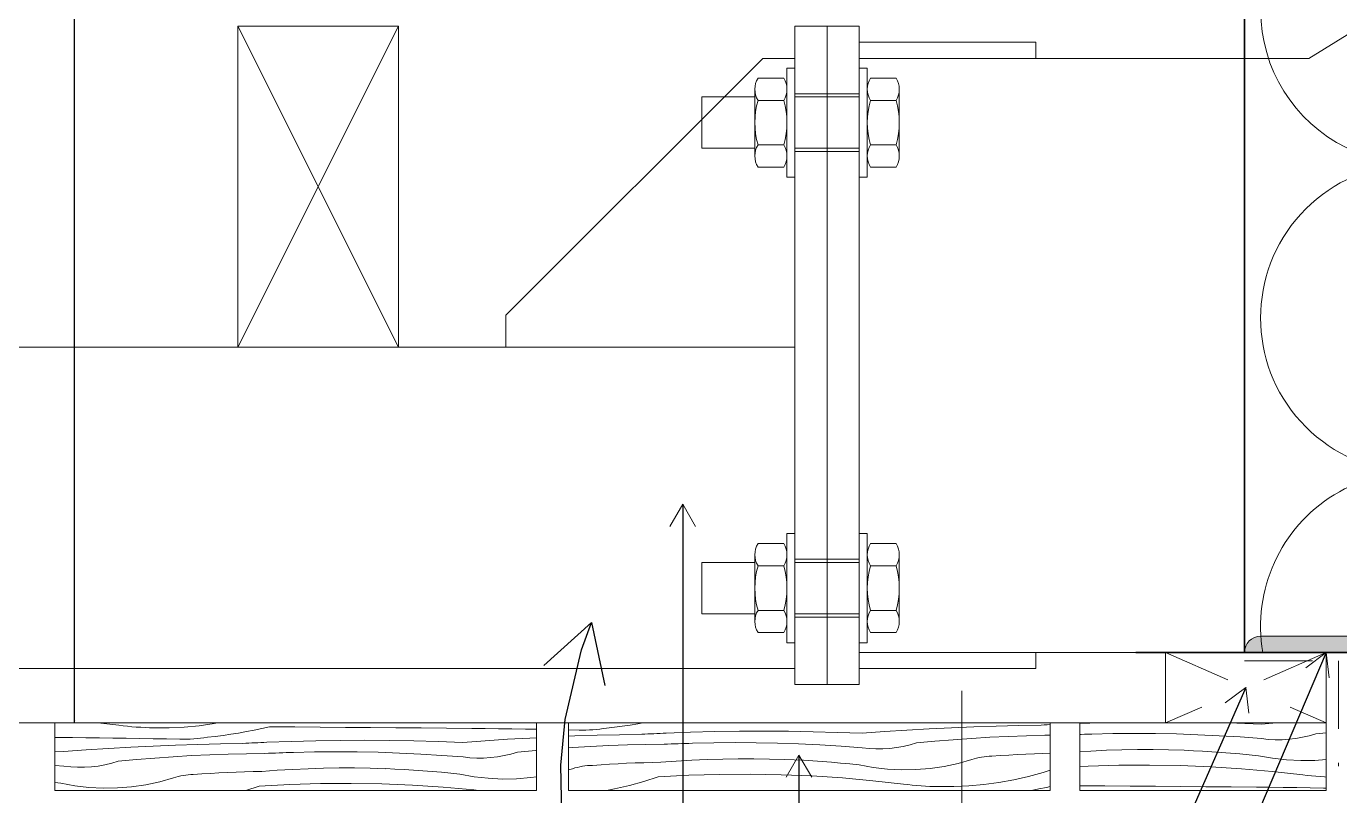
# Model space of a CAD drawing. Header units: millimetres. Extents: x -6345 to -3608, y 2414 to 4738.
# Drawn here: x -5528.6 to -5119.6, y 2755.3 to 2995 of the extents above; entities that cross this region are included whole.
import ezdxf

# ---------------------------------------------------------------- set-up
doc = ezdxf.new("R2010")
doc.units = ezdxf.units.MM
doc.header["$MEASUREMENT"] = 0
doc.linetypes.add('Dashed', pattern=[42.333333333324, 21.166666666662, -21.166666666662])
doc.linetypes.add('Hidden Line', pattern=[31.749999999993, 21.166666666662, -10.583333333331])
for name, color, linetype, lineweight in [('2D Drafting - General_Pen_No__1', 7, 'Continuous', 13), ('2D Drafting - General_Pen_No__141', 7, 'Continuous', 20), ('Annotation - Label_Pen_No__2', 8, 'Continuous', 15), ('New_0_Pen_No__2', 8, 'Continuous', 15), ('New_0_Pen_No__75', 6, 'Continuous', 20), ('New_2D Drafting - General_Pen_No__1', 7, 'Continuous', 13), ('New_k-jämejoon_Pen_No__2', 8, 'Continuous', 15), ('New_k-kriipsjoon_Pen_No__2', 8, 'Continuous', 15), ('New_k-mõõt_Pen_No__1', 7, 'Continuous', 13), ('New_k-peenjoon_Pen_No__2', 8, 'Continuous', 15), ('New_k-õhematerjal_Pen_No__2', 8, 'Continuous', 15), ('New_Structural - Bearing_Pen_No__2', 8, 'Continuous', 15), ('New_Structural - Bearing_Pen_No__21', 7, 'Continuous', 35), ('Structural - Bearing_Pen_No__1', 7, 'Continuous', 13)]:
    doc.layers.add(name, color=color, linetype=linetype, lineweight=lineweight)
for name, color, linetype, lineweight, true_color in [('2D Drafting - General_Pen_No__145', 7, 'Continuous', 20, 0x0077b0), ('2D Drafting - General_Pen_No__161', 7, 'Continuous', 13, 0x6a6a6a), ('2D Drafting - General_Pen_No__61', 7, 'Continuous', 20, 0x6a6a6a), ('New_0_Pen_No__5', 7, 'Continuous', 25, 0x40a5ff), ('Structural - Bearing_Pen_No__161', 7, 'Continuous', 13, 0x6a6a6a)]:
    doc.layers.add(name, color=color, linetype=linetype, lineweight=lineweight, true_color=true_color)
doc.dimstyles.new('GENERATED_STYLE__4', dxfattribs={"dimtxt": 0.18, "dimasz": 0.94818816, "dimexe": 0.18, "dimexo": 0.0625, "dimgap": 0, "dimtad": 0, "dimtih": 1, "dimtoh": 1, "dimdec": 4, "dimzin": 0, "dimdsep": 46, "dimcen": 0.09, "dimadec": 0, "dimazin": 0, "dimtfac": 1, "dimtdec": 4, "dimtmove": 0, "dimatfit": 3, "dimldrblk": 'ARROWHEAD_5', "dimfxl": 0, "dimtolj": 1, "dimtzin": 0, "dimarcsym": 0})
doc.dimstyles.new('GENERATED_STYLE__6', dxfattribs={"dimtxt": 0.18, "dimasz": 7.6, "dimexe": 0.18, "dimexo": 0.0625, "dimgap": 0, "dimtad": 0, "dimtih": 1, "dimtoh": 1, "dimdec": 4, "dimzin": 0, "dimdsep": 46, "dimcen": 0.09, "dimadec": 0, "dimazin": 0, "dimtfac": 1, "dimtdec": 4, "dimtmove": 0, "dimatfit": 3, "dimldrblk": 'ARROWHEAD_14', "dimfxl": 0, "dimtolj": 1, "dimtzin": 0, "dimarcsym": 0})

# ---------------------------------------------------------------- blocks, each defined once
blk = doc.blocks.new('*X1')
at = {"layer": 'Structural - Bearing_Pen_No__161', "color": 251, "linetype": 'Continuous', "lineweight": 13, "true_color": 0x6a6a6a}
for p, q in [((-5067.402954343755, 2961.754630781941), (-5029.002945946982, 2990.554542262269)), ((-5067.40295994167, 2942.554630781942), (-5029.002968338638, 2913.754542262268)), ((-5067.402982333326, 2865.754630781945), (-5029.002973936552, 2894.554542262274)), ((-5067.40298793124, 2846.554630781945), (-5029.002996328209, 2817.754542262272))]:
    blk.add_line(p, q, dxfattribs=at)
for centre, radius, start, end in [((-5096.202943147887, 3000.154639178811), 47.99999999997662, 180.1840318661744, 306.8698809407621), ((-5000.202980340002, 2952.154487471123), 48.0000231971435, 94.59586966158471, 126.8698255616959), ((-5000.202980340002, 2952.154487471123), 48.0000231971435, 359.9998540770326, 85.40389230914055), ((-5096.202971137457, 2904.154639178814), 47.99999999997662, 53.13008564914897, 306.8698809407621), ((-5000.202933945696, 2952.154487471058), 47.99997680283727, 233.1300302699684, 359.9998540769682), ((-5000.203008329572, 2856.154487471127), 48.0000231971435, 359.9998540770326, 126.8698255616959), ((-5096.202999127028, 2808.154639178818), 47.99999999997662, 53.13008564914897, 189.7807618872281), ((-5000.202961935266, 2856.154487471062), 47.99997680283727, 233.1300302699684, 359.9998540769682), ((-5000.203036319143, 2760.154487471131), 48.0000231971435, 56.11062014345583, 123.889105391982)]:
    blk.add_arc(centre, radius, start, end, dxfattribs=at)
blk = doc.blocks.new('*X8')
at = {"layer": '2D Drafting - General_Pen_No__161', "color": 251, "linetype": 'Continuous', "lineweight": 13, "true_color": 0x6a6a6a}
for p, q in [((-5506.245894811945, 2778.001237874935), (-5499.773330838608, 2777.275130613653)), ((-5499.773330838608, 2777.275130613653), (-5498.408479017071, 2777.114662524774)), ((-5470.061221115704, 2777.791129712572), (-5474.722319249492, 2777.157885761086)), ((-5468.902130627674, 2778.001237874935), (-5470.061221115704, 2777.791129712572)), ((-5519.710613646283, 2773.507038886232), (-5514.16798041803, 2773.457269002633)), ((-5514.16798041803, 2773.457269002633), (-5509.989234401823, 2773.415645269504)), ((-5509.989234401823, 2773.415645269504), (-5505.810560721505, 2773.367301949935)), ((-5505.810560721505, 2773.367301949935), (-5501.631970182428, 2773.312239168935)), ((-5501.631970182428, 2773.312239168935), (-5497.453473589723, 2773.250457068887)), ((-5498.408479017071, 2777.114662524774), (-5497.04166520387, 2776.971867208528)), ((-5497.453473589723, 2773.250457068887), (-5493.275081748285, 2773.181955809549)), ((-5497.04166520387, 2776.971867208528), (-5495.67311822506, 2776.84676857109)), ((-5495.67311822506, 2776.84676857109), (-5494.303067196855, 2776.739387555932)), ((-5494.303067196855, 2776.739387555932), (-5492.931741487274, 2776.64974214032)), ((-5493.275081748285, 2773.181955809549), (-5489.096805462735, 2773.106735568054)), ((-5492.931741487274, 2776.64974214032), (-5491.559370677733, 2776.577847332301)), ((-5491.559370677733, 2776.577847332301), (-5490.186184524618, 2776.523715168193)), ((-5490.186184524618, 2776.523715168193), (-5488.812412920813, 2776.48735471057)), ((-5484.105728615541, 2776.51324449911), (-5488.80963454997, 2776.503111634618)), ((-5479.406884631228, 2776.731645336999), (-5484.105728615541, 2776.51324449911)), ((-5474.722319249492, 2777.157885761086), (-5479.406884631228, 2776.731645336999)), ((-5476.439158205227, 2773.043080159608), (-5475.366830252058, 2773.132777350953)), ((-5475.366830252058, 2773.132777350953), (-5474.296899022683, 2773.247581487159)), ((-5474.296899022683, 2773.247581487159), (-5473.229952276954, 2773.38742950131)), ((-5473.229952276954, 2773.38742950131), (-5472.166576135219, 2773.5522445688)), ((-5469.724198820877, 2773.833720924672), (-5472.163797764376, 2773.568001492848)), ((-5467.289262586707, 2774.139229283138), (-5469.724198820877, 2773.833720924672)), ((-5464.859637960228, 2774.484445151791), (-5467.289262586707, 2774.139229283138)), ((-5462.435972424284, 2774.869276532325), (-5464.859637960228, 2774.484445151791)), ((-5460.018911873653, 2775.293620869096), (-5462.435972424284, 2774.869276532325)), ((-5457.609100442917, 2775.757365076455), (-5460.018911873653, 2775.293620869096)), ((-5455.207180334803, 2776.260385568883), (-5457.609100442917, 2775.757365076455)), ((-5452.81379164904, 2776.802548293928), (-5455.207180334803, 2776.260385568883)), ((-5452.81379164904, 2776.802548293928), (-5444.944896057741, 2776.751416482073)), ((-5444.944896057741, 2776.751416482073), (-5437.076019085957, 2776.6974953185)), ((-5437.076019085957, 2776.6974953185), (-5429.207161722453, 2776.640784809983)), ((-5429.207161722453, 2776.640784809983), (-5421.338324955996, 2776.581284963655)), ((-5421.338324955996, 2776.581284963655), (-5413.469509775339, 2776.518995786987)), ((-5413.469509775339, 2776.518995786987), (-5405.600717169234, 2776.453917287811)), ((-5405.600717169234, 2776.453917287811), (-5397.731948126439, 2776.386049474302)), ((-5397.731948126439, 2776.386049474302), (-5389.863203635708, 2776.315392354978)), ((-5389.863203635708, 2776.315392354978), (-5385.684457619501, 2776.273768621849)), ((-5385.684457619501, 2776.273768621849), (-5381.505783939184, 2776.225425302281)), ((-5381.505783939184, 2776.225425302281), (-5377.327193400106, 2776.170362521281)), ((-5378.701807532971, 2772.904588390219), (-5371.731145578912, 2773.308591281943)), ((-5377.327193400106, 2776.170362521281), (-5373.148696807401, 2776.108580421233)), ((-5373.148696807401, 2776.108580421233), (-5369.710613795295, 2776.052215909484)), ((-5371.731145578912, 2773.308591281943), (-5369.710613795295, 2773.409011913972)), ((-5519.710613646283, 2769.171263703297), (-5516.936747992754, 2769.066352546128)), ((-5516.936747992754, 2769.066352546128), (-5509.973683629994, 2769.585082817398)), ((-5509.973683629994, 2769.585082817398), (-5503.006584315292, 2770.046465037874)), ((-5503.006584315292, 2770.046465037874), (-5496.035922361234, 2770.450467929598)), ((-5496.035922361234, 2770.450467929598), (-5489.062170321918, 2770.797064104467)), ((-5489.096805462735, 2773.106735568054), (-5484.918655537394, 2773.024796538909)), ((-5489.062170321918, 2770.797064104467), (-5482.08580096093, 2771.086230066082)), ((-5484.918655537394, 2773.024796538909), (-5480.740642776257, 2772.936138933993)), ((-5482.08580096093, 2771.086230066082), (-5475.107287219287, 2771.317946211348)), ((-5480.740642776257, 2772.936138933993), (-5479.664627001768, 2772.92505388399)), ((-5479.664627001768, 2772.92505388399), (-5478.588646984014, 2772.9391898904)), ((-5478.588646984014, 2772.9391898904), (-5477.513293805711, 2772.978539187701)), ((-5477.513293805711, 2772.978539187701), (-5476.439158205227, 2773.043080159608)), ((-5475.107287219287, 2771.317946211348), (-5468.127102183375, 2771.492196831796)), ((-5468.127102183375, 2771.492196831796), (-5461.145719052884, 2771.608970114653)), ((-5461.142940682043, 2771.624727038701), (-5460.208429256105, 2771.672606962872)), ((-5460.208429256105, 2771.672606962872), (-5459.273856561248, 2771.719275693)), ((-5459.273856561248, 2771.719275693), (-5458.339224167264, 2771.764733150698)), ((-5458.339224167264, 2771.764733150698), (-5457.404533644047, 2771.808979259608)), ((-5457.404533644047, 2771.808979259608), (-5456.469786561589, 2771.852013945413)), ((-5456.469786561589, 2771.852013945413), (-5455.534984489978, 2771.893837135827)), ((-5455.534984489978, 2771.893837135827), (-5454.600128999393, 2771.9344487606)), ((-5454.600128999393, 2771.9344487606), (-5453.665221660101, 2771.973848751516)), ((-5453.665221660101, 2771.973848751516), (-5446.038820669868, 2772.249933362242)), ((-5446.038820669868, 2772.249933362242), (-5438.409927583398, 2772.44539448712)), ((-5438.78821155124, 2768.985026316911), (-5432.179140736527, 2769.031932929196)), ((-5438.409927583398, 2772.44539448712), (-5430.779394698488, 2772.560210289288)), ((-5432.179140736527, 2769.031932929196), (-5425.570044000351, 2768.988833091174)), ((-5430.779394698488, 2772.560210289288), (-5423.14807449613, 2772.594367941557)), ((-5423.14807449613, 2772.594367941557), (-5415.516819545276, 2772.547863627844)), ((-5415.516819545276, 2772.547863627844), (-5407.886482407589, 2772.420702543598)), ((-5407.886482407589, 2772.420702543598), (-5400.257915542191, 2772.212898895218)), ((-5400.257915542191, 2772.212898895218), (-5392.631971210432, 2771.924475898473)), ((-5392.631971210432, 2771.924475898473), (-5385.668906847672, 2772.443206169743)), ((-5385.668906847672, 2772.443206169743), (-5378.701807532971, 2772.904588390219)), ((-5375.61777914187, 2768.924414781829), (-5369.927479303234, 2769.465820757825)), ((-5369.927479303234, 2769.465820757825), (-5369.710613795295, 2769.483865822601)), ((-5506.181078779385, 2764.598573989177), (-5504.068211783454, 2764.968937209712)), ((-5504.068211783454, 2764.968937209712), (-5501.97979014458, 2765.458703394643)), ((-5501.97979014458, 2765.458703394643), (-5499.922555924191, 2766.066291429484)), ((-5499.922555924191, 2766.066291429484), (-5494.232256085555, 2766.607697405479)), ((-5494.232256085555, 2766.607697405479), (-5488.53594378308, 2767.081679300821)), ((-5488.53594378308, 2767.081679300821), (-5482.834417893123, 2767.488170642166)), ((-5482.834417893123, 2767.488170642166), (-5477.128478023216, 2767.827114421347)), ((-5477.128478023216, 2767.827114421347), (-5471.418924399928, 2768.09846310337)), ((-5471.418924399928, 2768.09846310337), (-5465.706557756636, 2768.30217863308)), ((-5465.706557756636, 2768.30217863308), (-5459.99217922123, 2768.4382324405)), ((-5459.99217922123, 2768.4382324405), (-5454.276590203751, 2768.506605444833)), ((-5454.276590203751, 2768.506605444832), (-5453.167214009905, 2768.556211898183)), ((-5453.167214009905, 2768.556211898183), (-5452.057727213501, 2768.603279809653)), ((-5452.057727213501, 2768.603279809653), (-5450.948135623377, 2768.647808932814)), ((-5450.948135623377, 2768.647808932814), (-5449.838445048918, 2768.689799034527)), ((-5449.838445048918, 2768.689799034527), (-5448.72866130003, 2768.729249894949)), ((-5448.72866130003, 2768.729249894949), (-5447.618790187104, 2768.766161307532)), ((-5447.618790187104, 2768.766161307532), (-5446.508837520992, 2768.800533079021)), ((-5446.508837520992, 2768.800533079021), (-5445.39880911297, 2768.832365029459)), ((-5445.396030742127, 2768.848121953507), (-5438.78821155124, 2768.985026316911)), ((-5425.570044000351, 2768.988833091174), (-5418.962147049883, 2768.855734796038)), ((-5418.962147049883, 2768.855734796038), (-5412.356675369785, 2768.632662727878)), ((-5412.356675369785, 2768.632662727878), (-5405.754853994934, 2768.319658257101)), ((-5405.754853994934, 2768.319658257101), (-5399.15790728323, 2767.916779432764)), ((-5399.15790728323, 2767.916779432764), (-5392.567058688528, 2767.424100971803)), ((-5392.567058688528, 2767.424100971803), (-5390.435083863842, 2767.187332721136)), ((-5390.435083863842, 2767.187332721136), (-5388.293103061847, 2767.072032671273)), ((-5388.293103061847, 2767.072032671273), (-5386.148031249269, 2767.078573045906)), ((-5386.148031249269, 2767.078573045906), (-5384.00679337156, 2767.206932730714)), ((-5384.00679337156, 2767.206932730714), (-5381.876301997063, 2767.456697341522)), ((-5381.876301997063, 2767.456697341522), (-5379.763435001132, 2767.827060562057)), ((-5379.763435001132, 2767.827060562057), (-5377.675013362259, 2768.316826746988)), ((-5377.675013362259, 2768.316826746988), (-5375.61777914187, 2768.924414781829)), ((-5519.710613646283, 2764.778181684288), (-5516.87183547085, 2764.565977619458)), ((-5516.87183547085, 2764.565977619458), (-5514.739860646164, 2764.329209368791)), ((-5514.739860646164, 2764.329209368791), (-5512.597879844167, 2764.213909318927)), ((-5512.597879844167, 2764.213909318927), (-5510.45280803159, 2764.220449693561)), ((-5510.45280803159, 2764.220449693561), (-5508.311570153882, 2764.348809378369)), ((-5508.311570153882, 2764.348809378369), (-5506.181078779385, 2764.598573989177)), ((-5487.030797509679, 2759.687010889355), (-5482.7623635744, 2760.894245303994)), ((-5482.7623635744, 2760.894245303994), (-5482.005697196858, 2761.120534898594)), ((-5482.005697196858, 2761.120534898594), (-5481.241554544845, 2761.320126969836)), ((-5481.241554544845, 2761.320126969836), (-5480.470877276364, 2761.492775559101)), ((-5480.470877276364, 2761.492775559101), (-5479.694615102069, 2761.638267910401)), ((-5479.694615102069, 2761.638267910401), (-5478.913724614929, 2761.756424732557)), ((-5478.913724614929, 2761.756424732557), (-5478.129168111413, 2761.847100420142)), ((-5478.129168111413, 2761.847100420142), (-5477.341912405648, 2761.910183232912)), ((-5477.341912405648, 2761.910183232912), (-5476.552927638002, 2761.945595433501)), ((-5476.552927638002, 2761.945595433501), (-5473.895388897382, 2762.130688871891)), ((-5473.895388897382, 2762.130688871891), (-5471.236607454553, 2762.296980718062)), ((-5471.236607454553, 2762.296980718062), (-5468.576716325611, 2762.444462652603)), ((-5468.576716325611, 2762.444462652603), (-5465.915848582172, 2762.573127297147)), ((-5465.915848582172, 2762.573127297147), (-5463.254137344705, 2762.682968214732)), ((-5463.254137344705, 2762.682968214732), (-5460.591715775881, 2762.773979910132)), ((-5460.591715775881, 2762.773979910132), (-5457.928717073911, 2762.846157830124)), ((-5457.928717073911, 2762.846157830124), (-5455.265274465872, 2762.899498363722)), ((-5455.265274465873, 2762.899498363721), (-5450.449205593756, 2763.261529169096)), ((-5450.449205593756, 2763.261529169096), (-5445.62823889516, 2763.55112505313)), ((-5445.62823889516, 2763.55112505313), (-5440.803463748211, 2763.768220576785)), ((-5440.803463748211, 2763.768220576785), (-5435.975970391614, 2763.912766683693)), ((-5435.975970391614, 2763.912766683693), (-5431.146849678301, 2763.984730711242)), ((-5431.146849678301, 2763.984730711242), (-5426.317192828932, 2763.984096397955)), ((-5426.317192828932, 2763.984096397955), (-5421.488091185316, 2763.910863887168)), ((-5421.488091185316, 2763.910863887168), (-5416.660635963804, 2763.76504972699)), ((-5416.657857592961, 2763.780806651038), (-5413.758608474873, 2763.658303961157)), ((-5413.758608474873, 2763.658303961157), (-5410.860584030147, 2763.509620823102)), ((-5410.860584030147, 2763.509620823102), (-5407.964020665467, 2763.334769365718)), ((-5407.964020665467, 2763.334769365718), (-5405.06915466832, 2763.133763852531)), ((-5405.06915466832, 2763.133763852531), (-5402.176222187738, 2762.90662068059)), ((-5402.176222187738, 2762.90662068059), (-5399.285459215023, 2762.653358379125)), ((-5399.285459215023, 2762.653358379125), (-5396.397101564498, 2762.373997608039)), ((-5396.397101564498, 2762.373997608039), (-5393.511384854275, 2762.068561156217)), ((-5393.511384854275, 2762.068561156217), (-5389.146891267415, 2761.276008998947)), ((-5389.146891267415, 2761.276008998947), (-5384.740115744603, 2760.768788451964)), ((-5375.87435323758, 2760.617705540795), (-5371.452854200003, 2760.974482014848)), ((-5371.452854200003, 2760.974482014848), (-5369.710613795295, 2761.229878975436)), ((-5519.710613646283, 2759.410954610645), (-5517.816161636596, 2759.210437803872)), ((-5517.816161636596, 2759.210437803872), (-5513.451668049736, 2758.417885646602)), ((-5513.451668049736, 2758.417885646602), (-5509.044892526925, 2757.910665099619)), ((-5509.044892526925, 2757.910665099619), (-5504.614468656136, 2757.690920891792)), ((-5504.614468656136, 2757.690920891792), (-5500.179130019902, 2757.75958218845)), ((-5500.179130019902, 2757.75958218845), (-5495.757630982324, 2758.116358662503)), ((-5495.757630982324, 2758.116358662503), (-5491.368667388217, 2758.759741722061)), ((-5491.368667388217, 2758.759741722061), (-5487.030797509679, 2759.687010889355)), ((-5456.070302760543, 2758.333956031875), (-5460.199510863457, 2757.001237895796)), ((-5456.070302760544, 2758.333956031875), (-5446.520287736073, 2758.84371892591)), ((-5446.520287736073, 2758.84371892591), (-5436.96090917224, 2759.128195021723)), ((-5436.96090917224, 2759.128195021723), (-5427.397480890637, 2759.187226186103)), ((-5427.397480890637, 2759.187226186103), (-5417.835318963989, 2759.020779605088)), ((-5417.835318963989, 2759.020779605088), (-5408.279738761093, 2758.628947802207)), ((-5408.279738761093, 2758.628947802207), (-5398.73605199212, 2758.011948587047)), ((-5398.73605199212, 2758.011948587047), (-5389.209563755985, 2757.170124934179)), ((-5389.209563755985, 2757.170124934179), (-5387.704094497535, 2757.001237895796)), ((-5384.740115744603, 2760.768788451964), (-5380.309691873814, 2760.549044244137)), ((-5380.309691873814, 2760.549044244137), (-5375.87435323758, 2760.617705540795))]:
    blk.add_line(p, q, dxfattribs=at)
blk = doc.blocks.new('*X9')
at = {"layer": '2D Drafting - General_Pen_No__161', "color": 251, "linetype": 'Continuous', "lineweight": 13, "true_color": 0x6a6a6a}
for p, q in [((-5340.554861177907, 2777.342568504137), (-5342.984485804386, 2776.997352635484)), ((-5338.131195641964, 2777.727399884671), (-5340.554861177907, 2777.342568504137)), ((-5336.571417541547, 2778.001237874935), (-5338.131195641964, 2777.727399884671)), ((-5226.497733654644, 2777.034192916039), (-5219.517548618733, 2777.208443536487)), ((-5219.517548618733, 2777.208443536487), (-5212.536165488242, 2777.325216819344)), ((-5212.533387117399, 2777.340973743393), (-5211.598875691462, 2777.388853667564)), ((-5211.598875691462, 2777.388853667564), (-5210.664302996605, 2777.435522397692)), ((-5210.664302996605, 2777.435522397692), (-5209.729670602621, 2777.480979855389)), ((-5209.729670602621, 2777.480979855389), (-5209.710613944309, 2777.481881953954)), ((-5359.710613795295, 2775.863752571163), (-5356.435865993935, 2775.794262286339)), ((-5359.710613795295, 2773.864373186854), (-5357.781024178608, 2773.944353418427)), ((-5357.781024178608, 2773.944353418427), (-5350.802510436965, 2774.176069563693)), ((-5356.435865993935, 2775.794262286339), (-5355.359850219447, 2775.783177236335)), ((-5355.359850219447, 2775.783177236335), (-5354.283870201692, 2775.797313242746)), ((-5354.283870201692, 2775.797313242746), (-5353.20851702339, 2775.836662540047)), ((-5353.20851702339, 2775.836662540047), (-5352.134381422905, 2775.901203511954)), ((-5352.134381422905, 2775.901203511954), (-5351.062053469737, 2775.990900703298)), ((-5351.062053469737, 2775.990900703298), (-5349.99212224036, 2776.105704839504)), ((-5350.802510436965, 2774.176069563693), (-5343.822325401054, 2774.350320184141)), ((-5349.99212224036, 2776.105704839504), (-5348.925175494633, 2776.245552853656)), ((-5348.925175494633, 2776.245552853656), (-5347.861799352898, 2776.410367921146)), ((-5345.419422038557, 2776.691844277018), (-5347.859020982055, 2776.426124845194)), ((-5342.984485804386, 2776.997352635484), (-5345.419422038557, 2776.691844277018)), ((-5343.822325401054, 2774.350320184141), (-5336.840942270564, 2774.467093466998)), ((-5336.838163899722, 2774.482850391047), (-5335.903652473784, 2774.530730315218)), ((-5335.903652473784, 2774.530730315218), (-5334.969079778927, 2774.577399045346)), ((-5334.969079778927, 2774.577399045346), (-5334.034447384944, 2774.622856503043)), ((-5334.034447384944, 2774.622856503043), (-5333.099756861726, 2774.667102611954)), ((-5333.099756861726, 2774.667102611954), (-5332.165009779269, 2774.710137297759)), ((-5332.165009779269, 2774.710137297759), (-5331.230207707657, 2774.751960488173)), ((-5331.230207707657, 2774.751960488173), (-5330.295352217072, 2774.792572112946)), ((-5330.295352217072, 2774.792572112946), (-5329.360444877781, 2774.831972103862)), ((-5329.360444877781, 2774.831972103862), (-5321.734043887546, 2775.108056714588)), ((-5321.734043887546, 2775.108056714588), (-5314.105150801076, 2775.303517839466)), ((-5314.105150801076, 2775.303517839466), (-5306.474617916166, 2775.418333641634)), ((-5306.474617916166, 2775.418333641634), (-5298.843297713808, 2775.452491293903)), ((-5298.843297713808, 2775.452491293903), (-5291.212042762955, 2775.40598698019)), ((-5291.212042762955, 2775.40598698019), (-5283.581705625267, 2775.278825895943)), ((-5283.581705625267, 2775.278825895943), (-5275.95313875987, 2775.071022247564)), ((-5275.95313875987, 2775.071022247564), (-5268.327194428111, 2774.782599250819)), ((-5268.327194428111, 2774.782599250819), (-5261.36413006535, 2775.301329522089)), ((-5261.36413006535, 2775.301329522089), (-5254.397030750649, 2775.762711742565)), ((-5254.397030750649, 2775.762711742565), (-5247.42636879659, 2776.166714634289)), ((-5247.42636879659, 2776.166714634289), (-5240.452616757275, 2776.513310809159)), ((-5240.452616757275, 2776.513310809159), (-5233.476247396287, 2776.802476770773)), ((-5239.926390218437, 2772.797926005513), (-5234.22486432848, 2773.204417346857)), ((-5234.22486432848, 2773.204417346857), (-5228.518924458573, 2773.543361126038)), ((-5233.476247396287, 2776.802476770773), (-5226.497733654644, 2777.034192916039)), ((-5228.518924458573, 2773.543361126038), (-5222.809370835285, 2773.814709808061)), ((-5222.809370835285, 2773.814709808061), (-5217.097004191994, 2774.018425337772)), ((-5217.097004191994, 2774.018425337772), (-5211.382625656586, 2774.154479145191)), ((-5211.382625656586, 2774.154479145191), (-5209.710613944309, 2774.174480664492)), ((-5359.710613795295, 2770.262096328855), (-5358.529641110802, 2770.346293994512)), ((-5358.529641110802, 2770.346293994512), (-5352.823701240894, 2770.685237773692)), ((-5352.823701240894, 2770.685237773692), (-5347.114147617606, 2770.956586455715)), ((-5347.114147617606, 2770.956586455715), (-5341.401780974315, 2771.160301985426)), ((-5341.401780974315, 2771.160301985426), (-5335.687402438908, 2771.296355792845)), ((-5335.687402438908, 2771.296355792845), (-5329.971813421429, 2771.364728797178)), ((-5329.971813421428, 2771.364728797178), (-5328.862437227583, 2771.414335250529)), ((-5328.862437227583, 2771.414335250529), (-5327.75295043118, 2771.461403161999)), ((-5327.75295043118, 2771.461403161999), (-5326.643358841055, 2771.50593228516)), ((-5326.643358841055, 2771.50593228516), (-5325.533668266596, 2771.547922386872)), ((-5325.533668266596, 2771.547922386872), (-5324.423884517708, 2771.587373247295)), ((-5324.423884517708, 2771.587373247295), (-5323.314013404782, 2771.624284659878)), ((-5323.314013404782, 2771.624284659878), (-5322.20406073867, 2771.658656431367)), ((-5322.20406073867, 2771.658656431367), (-5321.094032330648, 2771.690488381805)), ((-5321.091253959805, 2771.706245305853), (-5314.483434768918, 2771.843149669257)), ((-5314.483434768918, 2771.843149669257), (-5307.874363954205, 2771.890056281542)), ((-5307.874363954205, 2771.890056281542), (-5301.26526721803, 2771.84695644352)), ((-5301.26526721803, 2771.84695644352), (-5294.657370267561, 2771.713858148384)), ((-5294.657370267561, 2771.713858148384), (-5288.051898587463, 2771.490786080224)), ((-5288.051898587463, 2771.490786080224), (-5281.450077212613, 2771.177781609447)), ((-5281.450077212613, 2771.177781609447), (-5274.853130500908, 2770.77490278511)), ((-5274.853130500908, 2770.77490278511), (-5268.262281906207, 2770.282224324149)), ((-5268.262281906207, 2770.282224324149), (-5266.13030708152, 2770.045456073482)), ((-5266.13030708152, 2770.045456073482), (-5263.988326279525, 2769.930156023619)), ((-5263.988326279525, 2769.930156023619), (-5261.843254466947, 2769.936696398252)), ((-5261.843254466947, 2769.936696398252), (-5259.702016589238, 2770.06505608306)), ((-5259.702016589238, 2770.06505608306), (-5257.571525214741, 2770.314820693868)), ((-5257.571525214741, 2770.314820693868), (-5255.458658218811, 2770.685183914403)), ((-5255.458658218811, 2770.685183914403), (-5253.370236579937, 2771.174950099334)), ((-5253.370236579937, 2771.174950099334), (-5251.313002359549, 2771.782538134175)), ((-5251.313002359549, 2771.782538134175), (-5245.622702520912, 2772.32394411017)), ((-5245.622702520912, 2772.32394411017), (-5239.926390218437, 2772.797926005513)), ((-5352.24815085568, 2764.803718785847), (-5349.59061211506, 2764.988812224236)), ((-5349.59061211506, 2764.988812224236), (-5346.931830672231, 2765.155104070408)), ((-5346.931830672231, 2765.155104070408), (-5344.27193954329, 2765.302586004949)), ((-5344.27193954329, 2765.302586004949), (-5341.61107179985, 2765.431250649492)), ((-5341.61107179985, 2765.431250649492), (-5338.949360562383, 2765.541091567078)), ((-5338.949360562383, 2765.541091567078), (-5336.286938993559, 2765.632103262477)), ((-5336.286938993559, 2765.632103262477), (-5333.623940291589, 2765.70428118247)), ((-5333.623940291589, 2765.70428118247), (-5330.960497683551, 2765.757621716067)), ((-5330.960497683551, 2765.757621716067), (-5326.144428811433, 2766.119652521442)), ((-5326.144428811433, 2766.119652521442), (-5321.323462112839, 2766.409248405476)), ((-5321.323462112839, 2766.409248405476), (-5316.498686965889, 2766.626343929131)), ((-5316.498686965889, 2766.626343929131), (-5311.671193609292, 2766.770890036039)), ((-5311.671193609292, 2766.770890036039), (-5306.842072895979, 2766.842854063588)), ((-5306.842072895979, 2766.842854063588), (-5302.01241604661, 2766.842219750301)), ((-5302.01241604661, 2766.842219750301), (-5297.183314402994, 2766.768987239514)), ((-5297.183314402994, 2766.768987239514), (-5292.355859181482, 2766.623173079336)), ((-5292.35308081064, 2766.638930003384), (-5289.453831692551, 2766.516427313503)), ((-5289.453831692551, 2766.516427313503), (-5286.555807247826, 2766.367744175448)), ((-5286.555807247826, 2766.367744175448), (-5283.659243883145, 2766.192892718064)), ((-5283.659243883145, 2766.192892718064), (-5280.764377885998, 2765.991887204877)), ((-5280.764377885998, 2765.991887204877), (-5277.871445405417, 2765.764744032936)), ((-5277.871445405417, 2765.764744032936), (-5274.980682432702, 2765.511481731471)), ((-5274.980682432702, 2765.511481731471), (-5272.092324782177, 2765.232120960385)), ((-5272.092324782177, 2765.232120960385), (-5269.206608071953, 2764.926684508563)), ((-5242.759113823573, 2764.475988426752), (-5238.421243945037, 2765.403257594046)), ((-5238.421243945037, 2765.403257594046), (-5234.152810009757, 2766.610492008686)), ((-5234.152810009757, 2766.610492008686), (-5233.396143632214, 2766.836781603285)), ((-5233.396143632214, 2766.836781603285), (-5232.632000980201, 2767.036373674527)), ((-5232.632000980201, 2767.036373674527), (-5231.861323711721, 2767.209022263792)), ((-5231.861323711721, 2767.209022263792), (-5231.085061537426, 2767.354514615092)), ((-5231.085061537426, 2767.354514615092), (-5230.304171050287, 2767.472671437248)), ((-5230.304171050287, 2767.472671437248), (-5229.519614546771, 2767.563347124833)), ((-5229.519614546771, 2767.563347124833), (-5228.732358841004, 2767.626429937603)), ((-5228.732358841004, 2767.626429937603), (-5227.943374073358, 2767.661842138192)), ((-5227.943374073358, 2767.661842138192), (-5225.285835332738, 2767.846935576582)), ((-5225.285835332738, 2767.846935576582), (-5222.62705388991, 2768.013227422754)), ((-5222.62705388991, 2768.013227422754), (-5219.967162760968, 2768.160709357295)), ((-5219.967162760968, 2768.160709357295), (-5217.306295017528, 2768.289374001838)), ((-5217.306295017528, 2768.289374001838), (-5214.644583780061, 2768.399214919424)), ((-5214.644583780061, 2768.399214919424), (-5211.982162211238, 2768.490226614823)), ((-5211.982162211238, 2768.490226614823), (-5209.710613944309, 2768.551794661758)), ((-5359.710613795295, 2763.397977012076), (-5358.457586792078, 2763.75236865634)), ((-5358.457586792078, 2763.75236865634), (-5357.700920414536, 2763.978658250939)), ((-5357.700920414536, 2763.978658250939), (-5356.936777762523, 2764.178250322181)), ((-5356.936777762523, 2764.178250322181), (-5356.166100494042, 2764.350898911446)), ((-5356.166100494042, 2764.350898911446), (-5355.389838319747, 2764.496391262746)), ((-5355.389838319747, 2764.496391262746), (-5354.608947832608, 2764.614548084902)), ((-5354.608947832608, 2764.614548084902), (-5353.824391329093, 2764.705223772487)), ((-5353.824391329093, 2764.705223772487), (-5353.037135623326, 2764.768306585257)), ((-5353.037135623326, 2764.768306585257), (-5352.24815085568, 2764.803718785847)), ((-5331.765525978221, 2761.192079384221), (-5336.242057480713, 2759.74726125653)), ((-5331.765525978221, 2761.192079384221), (-5322.215510953752, 2761.701842278256)), ((-5322.215510953752, 2761.701842278256), (-5312.656132389919, 2761.986318374069)), ((-5312.656132389919, 2761.986318374069), (-5303.092704108314, 2762.045349538449)), ((-5303.092704108314, 2762.045349538449), (-5293.530542181667, 2761.878902957434)), ((-5293.530542181667, 2761.878902957434), (-5283.97496197877, 2761.487071154553)), ((-5283.97496197877, 2761.487071154553), (-5274.431275209798, 2760.870071939393)), ((-5274.431275209798, 2760.870071939393), (-5264.904786973662, 2760.028248286525)), ((-5269.206608071953, 2764.926684508563), (-5264.842114485094, 2764.134132351293)), ((-5264.842114485094, 2764.134132351293), (-5260.435338962281, 2763.62691180431)), ((-5260.435338962281, 2763.62691180431), (-5256.004915091492, 2763.407167596483)), ((-5256.004915091492, 2763.407167596483), (-5251.569576455258, 2763.475828893141)), ((-5251.569576455258, 2763.475828893141), (-5247.148077417682, 2763.832605367194)), ((-5247.148077417682, 2763.832605367194), (-5242.759113823573, 2764.475988426752)), ((-5216.47339505913, 2761.360193771617), (-5221.060194815313, 2760.317072632164)), ((-5211.937280698391, 2762.605384608876), (-5216.47339505913, 2761.360193771617)), ((-5209.710613944309, 2763.324050050822), (-5211.937280698391, 2762.605384608876)), ((-5345.364971597634, 2757.458949279818), (-5347.889999209688, 2757.001237895796)), ((-5340.778171841452, 2758.502070419271), (-5345.364971597634, 2757.458949279818)), ((-5336.242057480713, 2759.74726125653), (-5340.778171841452, 2758.502070419271)), ((-5264.904786973662, 2760.028248286525), (-5255.400792809037, 2758.962068144846)), ((-5255.400792809037, 2758.962068144846), (-5254.0359409875, 2758.801600055967)), ((-5254.0359409875, 2758.801600055967), (-5252.669127174299, 2758.658804739722)), ((-5252.669127174299, 2758.658804739722), (-5251.30058019549, 2758.533706102284)), ((-5251.30058019549, 2758.533706102284), (-5249.930529167285, 2758.426325087126)), ((-5249.930529167285, 2758.426325087126), (-5248.559203457703, 2758.336679671514)), ((-5248.559203457703, 2758.336679671514), (-5247.186832648162, 2758.264784863495)), ((-5247.186832648162, 2758.264784863495), (-5245.813646495047, 2758.210652699387)), ((-5245.813646495047, 2758.210652699387), (-5244.439874891242, 2758.174292241763)), ((-5239.733190585971, 2758.200182030303), (-5244.4370965204, 2758.190049165812)), ((-5235.034346601659, 2758.418582868193), (-5239.733190585971, 2758.200182030303)), ((-5230.349781219923, 2758.84482329228), (-5235.034346601659, 2758.418582868193)), ((-5225.688683086134, 2759.478067243766), (-5230.349781219923, 2758.84482329228)), ((-5221.060194815313, 2760.317072632164), (-5225.688683086134, 2759.478067243766)), ((-5213.236562413347, 2757.444302607649), (-5215.538914421706, 2757.001237895796)), ((-5210.834642305234, 2757.947323100077), (-5213.236562413347, 2757.444302607649)), ((-5209.710613944309, 2758.20194379032), (-5210.834642305234, 2757.947323100077))]:
    blk.add_line(p, q, dxfattribs=at)
blk = doc.blocks.new('*X10')
at = {"layer": '2D Drafting - General_Pen_No__161', "color": 251, "linetype": 'Continuous', "lineweight": 13, "true_color": 0x6a6a6a}
for p, q in [((-5200.464288573414, 2777.856308749956), (-5197.429267105224, 2777.966180066934)), ((-5197.429267105224, 2777.966180066934), (-5196.060952719165, 2778.001237874935)), ((-5154.294902328472, 2778.001237874935), (-5151.648361977548, 2777.92914559991)), ((-5151.648361977548, 2777.92914559991), (-5144.02241764579, 2777.640722603165)), ((-5144.02241764579, 2777.640722603165), (-5139.183118341078, 2778.001237874935)), ((-5200.464288573414, 2774.433226027942), (-5200.119107735387, 2774.445496599641)), ((-5200.119107735387, 2774.445496599641), (-5199.009236622462, 2774.482408012224)), ((-5199.009236622462, 2774.482408012224), (-5197.899283956349, 2774.516779783713)), ((-5197.899283956349, 2774.516779783713), (-5196.789255548328, 2774.548611734151)), ((-5196.786477177484, 2774.564368658199), (-5190.178657986597, 2774.701273021603)), ((-5190.178657986597, 2774.701273021603), (-5183.569587171884, 2774.748179633888)), ((-5183.569587171884, 2774.748179633888), (-5176.960490435708, 2774.705079795866)), ((-5176.960490435708, 2774.705079795866), (-5170.35259348524, 2774.57198150073)), ((-5170.35259348524, 2774.57198150073), (-5163.747121805141, 2774.34890943257)), ((-5163.747121805141, 2774.34890943257), (-5157.145300430291, 2774.035904961793)), ((-5157.145300430291, 2774.035904961793), (-5150.548353718586, 2773.633026137456)), ((-5150.548353718586, 2773.633026137456), (-5143.957505123885, 2773.140347676495)), ((-5143.957505123885, 2773.140347676495), (-5141.825530299199, 2772.903579425828)), ((-5135.397239806916, 2772.923179435406), (-5133.26674843242, 2773.172944046214)), ((-5133.26674843242, 2773.172944046214), (-5131.153881436489, 2773.543307266749)), ((-5131.153881436489, 2773.543307266749), (-5129.065459797615, 2774.03307345168)), ((-5129.065459797615, 2774.03307345168), (-5127.008225577227, 2774.640661486521)), ((-5127.008225577227, 2774.640661486521), (-5123.771536575377, 2774.948617625518)), ((-5200.464288573414, 2769.060394074809), (-5197.018685330518, 2769.267371757821)), ((-5197.018685330518, 2769.267371757821), (-5192.193910183568, 2769.484467281477)), ((-5192.193910183568, 2769.484467281477), (-5187.366416826971, 2769.629013388385)), ((-5187.366416826971, 2769.629013388385), (-5182.537296113658, 2769.700977415934)), ((-5182.537296113658, 2769.700977415934), (-5177.707639264289, 2769.700343102647)), ((-5177.707639264289, 2769.700343102647), (-5172.878537620673, 2769.627110591859)), ((-5172.878537620673, 2769.627110591859), (-5168.051082399162, 2769.481296431682)), ((-5168.048304028318, 2769.49705335573), (-5165.14905491023, 2769.374550665849)), ((-5165.14905491023, 2769.374550665849), (-5162.251030465504, 2769.225867527794)), ((-5162.251030465504, 2769.225867527794), (-5159.354467100823, 2769.05101607041)), ((-5159.354467100823, 2769.05101607041), (-5156.459601103677, 2768.850010557223)), ((-5141.825530299199, 2772.903579425828), (-5139.683549497203, 2772.788279375965)), ((-5139.683549497203, 2772.788279375965), (-5137.538477684625, 2772.794819750598)), ((-5137.538477684625, 2772.794819750598), (-5135.397239806916, 2772.923179435406)), ((-5156.459601103677, 2768.850010557223), (-5153.566668623095, 2768.622867385282)), ((-5153.566668623095, 2768.622867385282), (-5150.67590565038, 2768.369605083817)), ((-5150.67590565038, 2768.369605083817), (-5147.787547999856, 2768.090244312731)), ((-5147.787547999856, 2768.090244312731), (-5144.901831289631, 2767.784807860909)), ((-5144.901831289631, 2767.784807860909), (-5140.537337702772, 2766.992255703639)), ((-5140.537337702772, 2766.992255703639), (-5136.13056217996, 2766.485035156656)), ((-5136.13056217996, 2766.485035156656), (-5131.700138309171, 2766.265290948829)), ((-5131.700138309171, 2766.265290948829), (-5127.264799672937, 2766.333952245487)), ((-5127.264799672937, 2766.333952245487), (-5123.771538241022, 2766.615828026988)), ((-5200.464288573414, 2764.423661417604), (-5197.910734171431, 2764.559965630602)), ((-5197.910734171431, 2764.559965630602), (-5188.351355607598, 2764.844441726415)), ((-5188.351355607598, 2764.844441726415), (-5178.787927325993, 2764.903472890795)), ((-5178.787927325993, 2764.903472890795), (-5169.225765399347, 2764.73702630978)), ((-5169.225765399347, 2764.73702630978), (-5159.67018519645, 2764.345194506899)), ((-5159.67018519645, 2764.345194506899), (-5150.126498427478, 2763.728195291739)), ((-5150.126498427478, 2763.728195291739), (-5140.600010191342, 2762.886371638871)), ((-5140.600010191342, 2762.886371638871), (-5131.096016026716, 2761.820191497192)), ((-5131.096016026716, 2761.820191497192), (-5129.73116420518, 2761.659723408313)), ((-5129.73116420518, 2761.659723408313), (-5128.364350391979, 2761.516928092068)), ((-5128.364350391979, 2761.516928092068), (-5126.995803413169, 2761.39182945463)), ((-5126.995803413169, 2761.39182945463), (-5125.625752384964, 2761.284448439472)), ((-5125.625752384964, 2761.284448439472), (-5124.254426675383, 2761.19480302386)), ((-5124.254426675383, 2761.19480302386), (-5123.77153932969, 2761.169505857254)), ((-5200.464288573414, 2758.437613471667), (-5192.703481056387, 2758.384432849694)), ((-5192.703481056387, 2758.384432849694), (-5184.834623692884, 2758.327722341177)), ((-5184.834623692884, 2758.327722341177), (-5176.965786926427, 2758.268222494849)), ((-5176.965786926427, 2758.268222494849), (-5169.09697174577, 2758.205933318181)), ((-5169.09697174577, 2758.205933318181), (-5161.228179139665, 2758.140854819005)), ((-5161.228179139665, 2758.140854819005), (-5153.35941009687, 2758.072987005496)), ((-5153.35941009687, 2758.072987005496), (-5145.490665606138, 2758.002329886172)), ((-5145.490665606138, 2758.002329886172), (-5141.311919589932, 2757.960706153043)), ((-5141.311919589932, 2757.960706153043), (-5137.133245909614, 2757.912362833475)), ((-5137.133245909614, 2757.912362833475), (-5132.954655370536, 2757.857300052475)), ((-5132.954655370536, 2757.857300052475), (-5128.776158777832, 2757.795517952427)), ((-5128.776158777832, 2757.795517952427), (-5124.597766936394, 2757.727016693089)), ((-5124.597766936394, 2757.727016693089), (-5123.771540020784, 2757.712142380364))]:
    blk.add_line(p, q, dxfattribs=at)
blk = doc.blocks.new('ARROWHEAD_14')
at = {"color": 0, "linetype": 'Continuous', "lineweight": 0}
blk.add_line((0, 0), (-1, 0), dxfattribs=at)
at = {"color": 0, "linetype": 'Continuous', "lineweight": 0, "flags": 128}
blk.add_lwpolyline([(-0.9093, 0.525), (0, 0), (-0.9093, -0.525)], dxfattribs=at)
blk = doc.blocks.new('ARROWHEAD_5')
at = {"linetype": 'Continuous', "lineweight": 0}
blk.add_hatch(color=0, dxfattribs=at).paths.add_polyline_path([(-1, 0.2679), (0, 0), (-1, -0.2679)])
at = {"color": 0, "linetype": 'Continuous', "lineweight": 0}
blk.add_line((0, 0), (-1, 0), dxfattribs=at)

msp = doc.modelspace()

# ---------------------------------------------------------------- hatches: boundary and pattern name
at = {"layer": '2D Drafting - General_Pen_No__61', "linetype": 'Continuous', "lineweight": 0, "true_color": 0x1a1a1a}
msp.add_hatch(color=250, dxfattribs=at).paths.add_polyline_path([(-5149.203280138523, 2799.999634849473), (-4949.203387396412, 2799.999993043866), (-4949.203385397506, 2809.999993043857), (-4949.203063485777, 2949.999993042934, 0.414213562373095), (-4954.203358412296, 2944.999994043314), (-4954.203385397516, 2809.99999404331, -0.414213562373095), (-4959.203386396965, 2804.999995042767), (-5144.203386396955, 2805.000032022505, 0.414213562373095)])

# ---------------------------------------------------------------- linework, layer by layer
at = {"layer": '2D Drafting - General_Pen_No__1', "color": 7, "linetype": 'Continuous', "lineweight": 13, "flags": 128}
msp.add_lwpolyline([(-5149.203280138523, 2799.999634849473), (-4949.203387396412, 2799.999993043866), (-4949.203385397506, 2809.999993043857), (-4949.203063485777, 2949.999993042934, 0.414213562373095), (-4954.203358412296, 2944.999994043314), (-4954.203385397516, 2809.99999404331, -0.414213562373095), (-4959.203386396965, 2804.999995042767), (-5144.203386396955, 2805.000032022505, 0.414213562373095)], format="xyb", close=True, dxfattribs=at)
at = {"layer": '2D Drafting - General_Pen_No__1', "color": 7, "linetype": 'Dashed', "lineweight": 13}
msp.add_lwpolyline([(-5173.77157436571, 2799.999700508307), (-5123.771535965492, 2777.999709728376), (-5123.771531567906, 2799.999690513774), (-5173.771578763299, 2777.999719722909)], dxfattribs=at)
at = {"layer": '2D Drafting - General_Pen_No__141', "color": 7, "linetype": 'Continuous', "lineweight": 20}
msp.add_lwpolyline([(-5173.77157436571, 2799.999700508307), (-5173.771578763299, 2777.999719722909), (-5123.771535965492, 2777.999709728376), (-5123.771531567906, 2799.999690513774)], close=True, dxfattribs=at)
at = {"layer": '2D Drafting - General_Pen_No__141', "color": 7, "linetype": 'Continuous', "lineweight": 20, "flags": 128}
for points in [[(-5519.710613646283, 2768.001620100018), (-5519.710613646283, 2757.001237895796), (-5370.464288424401, 2757.001237895796), (-5369.710613795295, 2757.001237895796), (-5369.710613795295, 2767.001235650686), (-5369.710613795295, 2778.001237874935), (-5519.710613646283, 2778.001237874935)], [(-5359.710613795295, 2768.001620100018), (-5359.710613795295, 2757.001237895796), (-5210.464288573414, 2757.001237895796), (-5209.710613944309, 2757.001237895796), (-5209.710613944309, 2767.001235650686), (-5209.710613944309, 2778.001237874935), (-5359.710613795295, 2778.001237874935)], [(-5200.464288573414, 2768.001620100018), (-5200.464288573414, 2757.001237895796), (-5123.771540162887, 2757.001237895796), (-5123.771535965187, 2778.001237874935), (-5200.464288573414, 2778.001237874935)]]:
    msp.add_lwpolyline(points, close=True, dxfattribs=at)
at = {"layer": '2D Drafting - General_Pen_No__145', "color": 144, "linetype": 'Hidden Line', "lineweight": 20, "true_color": 0x0077b0}
msp.add_lwpolyline([(-5149.203280673792, 2797.321823998882), (-5119.919992528613, 2797.321818145431), (-5119.919999089474, 2764.499547327211)], dxfattribs=at)
at = {"layer": 'New_0_Pen_No__5', "color": 161, "linetype": 'Continuous', "lineweight": 25, "true_color": 0x40a5ff}
for q in [(-5367.441317253399, 2795.866857009034), (-5348.421268559231, 2789.683189191994)]:
    msp.add_line((-5352.576081985062, 2809.24686077088), q, dxfattribs=at)
at = {"layer": 'New_0_Pen_No__5', "color": 161, "linetype": 'Continuous', "lineweight": 25, "true_color": 0x40a5ff, "flags": 128}
msp.add_lwpolyline([(-5356.253556492021, 2658.470405985571), (-5347.490070032417, 2668.835609638893), (-5342.257475404637, 2680.129393911353), (-5341.097312913215, 2686.819121573225), (-5341.543658464186, 2694.019326219506), (-5343.387936652332, 2700.153369722506), (-5346.171755137629, 2705.956198949487), (-5352.576081985062, 2717.309998096911), (-5358.819901925351, 2733.344921070712), (-5361.750674550384, 2749.431965241067), (-5362.132949240606, 2764.896096418334), (-5360.73127537646, 2779.062280412872), (-5355.634279506837, 2800.800670095188), (-5352.576081985062, 2809.24686077088)], dxfattribs=at)
at = {"layer": 'New_0_Pen_No__75', "color": 6, "linetype": 'Continuous', "lineweight": 20}
msp.add_line((-6168.203263792017, 2777.999719722909), (-5123.771535965492, 2777.999709728376), dxfattribs=at)
at = {"layer": 'New_2D Drafting - General_Pen_No__1', "color": 7, "linetype": 'Continuous', "lineweight": 13}
msp.add_line((-5173.771578763299, 2777.999719722909), (-6168.203263792017, 2777.999719722909), dxfattribs=at)
at = {"layer": 'New_k-jämejoon_Pen_No__2', "color": 8, "linetype": 'Continuous', "lineweight": 15}
for p, q in [((-5462.703263792135, 2894.999695919537), (-5412.703263792067, 2994.999695919535)), ((-5462.703263792135, 2994.999695919535), (-5412.703263792067, 2894.999695919537))]:
    msp.add_line(p, q, dxfattribs=at)
for points in [[(-4959.203263792218, 3089.99969591953), (-5129.203263792063, 2984.999695919541), (-5269.203263792049, 2984.999695919541), (-5269.203263792049, 2799.999695919539), (-4959.203263792218, 2799.999695919539)], [(-5279.20326379204, 2994.999695919532), (-5289.203263792145, 2994.999695919532), (-5289.203263792145, 2789.999695919533), (-5279.20326379204, 2789.999695919533)], [(-5269.203263792049, 2994.999695919532), (-5279.20326379204, 2994.999695919532), (-5279.20326379204, 2789.999695919533), (-5269.203263792049, 2789.999695919533)], [(-5269.203263792049, 2989.999695919536), (-5269.203263792049, 2984.999695919541), (-5214.203263792099, 2984.999695919541), (-5214.203263792099, 2989.999695919536)], [(-5289.203263792145, 2894.999695919537), (-6126.20326379202, 2894.999695919537), (-6126.20326379202, 2794.999695919529), (-5289.203263792145, 2794.999695919529)], [(-5269.203263792049, 2794.999695919529), (-5269.203263792049, 2799.999695919539), (-5214.203263792099, 2799.999695919539), (-5214.203263792099, 2794.999695919529)]]:
    msp.add_lwpolyline(points, close=True, dxfattribs=at)
at = {"layer": 'New_k-kriipsjoon_Pen_No__2', "color": 8, "linetype": 'Dashed', "lineweight": 15}
for p, q in [((-5269.203263792049, 2973.999695919119), (-5289.203263792145, 2973.999695919119)), ((-5269.203263792049, 2972.999695919114), (-5289.203263792145, 2972.999695919114)), ((-5269.203263792049, 2956.999696772357), (-5289.203263792145, 2956.999696772272)), ((-5269.203263792049, 2955.999696772324), (-5289.203263792145, 2955.99969677221)), ((-5269.203263792049, 2828.999695066344), (-5289.203263792145, 2828.999695066344)), ((-5269.203263792049, 2827.999695066339), (-5289.203263792145, 2827.999695066339)), ((-5269.203263792049, 2811.999695919581), (-5289.203263792145, 2811.999695919525)), ((-5269.203263792049, 2810.999695919549), (-5289.203263792145, 2810.999695919435))]:
    msp.add_line(p, q, dxfattribs=at)
at = {"layer": 'New_k-mõõt_Pen_No__1', "color": 7, "linetype": 'Continuous', "lineweight": 13, "flags": 128}
msp.add_lwpolyline([(-5462.703263792135, 2994.999695919535), (-5412.703263792067, 2994.999695919535), (-5412.703263792067, 2894.999695919537), (-5462.703263792135, 2894.999695919537)], close=True, dxfattribs=at)
at = {"layer": 'New_k-peenjoon_Pen_No__2', "color": 8, "linetype": 'Continuous', "lineweight": 15}
for p, q in [((-5300.703263682165, 2978.856102806531), (-5292.703263682241, 2978.856102806531)), ((-5257.703263902143, 2978.856102806589), (-5265.703263902067, 2978.856102806589)), ((-5301.703263682255, 2954.607391500503), (-5301.703263682255, 2975.392001191395)), ((-5291.70326368215, 2954.607391500503), (-5291.70326368215, 2975.392001191395)), ((-5266.703263902044, 2954.607391500616), (-5266.703263902157, 2975.392001191395)), ((-5256.703263901939, 2954.607391500616), (-5256.703263902053, 2975.392001191452)), ((-5301.703263682255, 2972.999696025752), (-5318.183609261367, 2972.999696025752)), ((-5318.183609261367, 2956.999696665917), (-5318.183609261367, 2972.999696025752)), ((-5300.703263682165, 2971.927899576272), (-5292.703263682241, 2971.927899576272)), ((-5257.703263902143, 2971.927899576329), (-5265.703263902067, 2971.927899576272)), ((-5300.703263682165, 2958.071493115639), (-5292.703263682241, 2958.071493115639)), ((-5257.703263902029, 2958.071493115753), (-5265.703263901954, 2958.071493115753)), ((-5301.703263682255, 2956.999696665917), (-5318.183609261367, 2956.999696665917)), ((-5300.703263682165, 2951.14328988538), (-5292.703263682241, 2951.14328988538)), ((-5257.703263902029, 2951.143289885494), (-5265.703263901954, 2951.143289885494)), ((-5301.703263682255, 2809.607390647727), (-5301.703263682255, 2830.39200033862)), ((-5300.703263682165, 2833.856101953756), (-5292.703263682241, 2833.856101953756)), ((-5291.70326368215, 2809.607390647727), (-5291.70326368215, 2830.39200033862)), ((-5266.703263902044, 2809.607390647855), (-5266.703263902157, 2830.39200033862)), ((-5257.703263902143, 2833.856101953813), (-5265.703263902067, 2833.856101953813)), ((-5256.703263901939, 2809.607390647855), (-5256.703263902053, 2830.392000338677)), ((-5301.703263682255, 2827.999695172977), (-5318.183609261367, 2827.999695172977)), ((-5318.183609261367, 2811.999695813142), (-5318.183609261367, 2827.999695172977)), ((-5300.703263682165, 2826.927898723497), (-5292.703263682241, 2826.927898723497)), ((-5257.703263902143, 2826.927898723554), (-5265.703263902067, 2826.927898723497)), ((-5301.703263682255, 2811.999695813142), (-5318.183609261367, 2811.999695813142)), ((-5300.703263682165, 2813.071492262864), (-5292.703263682241, 2813.071492262864)), ((-5257.703263902029, 2813.071492262978), (-5265.703263901954, 2813.071492262978)), ((-5300.703263682165, 2806.143289032605), (-5292.703263682241, 2806.143289032605)), ((-5257.703263902029, 2806.143289032718), (-5265.703263901954, 2806.143289032718))]:
    msp.add_line(p, q, dxfattribs=at)
for points in [[(-5299.203263792136, 2984.999695919541), (-5379.203263792063, 2904.999695919542), (-5379.203263792063, 2894.999695919537), (-5289.203263792145, 2894.999695919537), (-5289.203263792145, 2984.999695919541)], [(-5289.203263792145, 2947.999697086004), (-5289.203263792145, 2981.999695605893), (-5291.70326368215, 2981.999695605893), (-5291.70326368215, 2947.999697086004)], [(-5269.203263792049, 2947.999697086004), (-5269.203263792163, 2981.999695605893), (-5266.703263902157, 2981.999695605893), (-5266.703263902044, 2947.999697086004)], [(-5289.203263792145, 2802.999696233229), (-5289.203263792145, 2836.999694753132), (-5291.70326368215, 2836.999694753132), (-5291.70326368215, 2802.999696233229)], [(-5269.203263792049, 2802.999696233229), (-5269.203263792163, 2836.999694753132), (-5266.703263902157, 2836.999694753132), (-5266.703263902044, 2802.999696233229)]]:
    msp.add_lwpolyline(points, close=True, dxfattribs=at)
for centre, radius, start, end in [((-5295.203263682181, 2975.392001191395), 6.499999999998571, 147.7957724976576, 212.2042275023424), ((-5298.203263682224, 2975.392001191395), 6.499999999998571, 327.7957724976576, 32.20422750234244), ((-5260.203263902311, 2975.392001191495), 6.49999999978306, 147.795772496914, 212.2042275087292), ((-5263.203263902126, 2975.392001191351), 6.499999999975453, 327.7957724979822, 32.20422750766104), ((-5277.203263682152, 2964.999696346005), 24.499999999973, 163.5735785959029, 196.4264214040971), ((-5316.203263682253, 2964.999696346005), 24.499999999973, 343.5735785959029, 16.42642140409708), ((-5242.203263902054, 2964.999696346069), 24.49999999997099, 163.5735785959189, 196.4264214040811), ((-5281.203263902042, 2964.999696346005), 24.499999999973, 343.5735785959029, 16.42642140409708), ((-5295.203263682181, 2954.607391500503), 6.499999999998571, 147.7957724976576, 212.2042275023424), ((-5298.203263682224, 2954.607391500503), 6.499999999998571, 327.7957724976576, 32.20422750234244), ((-5260.203263902084, 2954.607391500623), 6.500000000002358, 147.7957724976046, 212.2042275023954), ((-5263.203263902013, 2954.607391500623), 6.500000000002358, 327.7957724976045, 32.20422750239544), ((-5295.203263682181, 2830.392000338627), 6.500000000002358, 147.7957724976046, 212.2042275023954), ((-5298.203263682224, 2830.392000338627), 6.500000000002358, 327.7957724976045, 32.20422750239544), ((-5260.203263902311, 2830.392000338734), 6.49999999978306, 147.795772496914, 212.2042275087292), ((-5263.203263902126, 2830.392000338576), 6.499999999975453, 327.7957724979822, 32.20422750766104), ((-5277.203263682152, 2819.999695493238), 24.49999999997099, 163.5735785959189, 196.4264214040811), ((-5316.203263682253, 2819.999695493238), 24.49999999997099, 343.5735785959188, 16.42642140408114), ((-5242.203263902054, 2819.999695493294), 24.49999999997099, 163.5735785959189, 196.4264214040811), ((-5281.203263902042, 2819.999695493238), 24.49999999997099, 343.5735785959188, 16.42642140408114), ((-5295.203263682181, 2809.607390647735), 6.500000000002358, 147.7957724976046, 212.2042275023954), ((-5298.203263682224, 2809.607390647735), 6.500000000002358, 327.7957724976045, 32.20422750239544), ((-5260.203263902084, 2809.607390647848), 6.500000000002358, 147.7957724976046, 212.2042275023954), ((-5263.203263902013, 2809.607390647848), 6.500000000002358, 327.7957724976045, 32.20422750239544)]:
    msp.add_arc(centre, radius, start, end, dxfattribs=at)
at = {"layer": 'New_k-õhematerjal_Pen_No__2', "color": 8, "linetype": 'Continuous', "lineweight": 15}
for p, q in [((-5457.703263792026, 2894.999695919537), (-5557.703263792048, 2894.999695919537)), ((-5387.703263792089, 2894.999695919537), (-5487.703263792112, 2894.999695919537))]:
    msp.add_line(p, q, dxfattribs=at)
at = {"layer": 'New_Structural - Bearing_Pen_No__2', "color": 8, "linetype": 'Continuous', "lineweight": 15}
msp.add_line((-5237.203243101717, 2787.999266690629), (-5237.203317843423, 2414.086043849476), dxfattribs=at)
at = {"layer": 'New_Structural - Bearing_Pen_No__21', "color": 7, "linetype": 'Continuous', "lineweight": 35}
msp.add_line((-5149.203260793627, 3469.999999999999), (-5149.203260793627, 2799.999999999998), dxfattribs=at)
at = {"layer": 'New_Structural - Bearing_Pen_No__21', "color": 7, "linetype": 'Continuous', "lineweight": 35, "flags": 128}
msp.add_lwpolyline([(-4759.20326079364, 2799.999999999998), (-4934.203260793709, 2799.999999999998), (-4949.203260793694, 2799.999999999998), (-4984.203260793664, 2799.999999999998), (-4999.203260793649, 2799.999999999998), (-5149.203260793627, 2799.999999999998), (-5174.203260793603, 2799.999999999998), (-5183.030887220923, 2799.999999999998)], dxfattribs=at)
at = {"layer": 'Structural - Bearing_Pen_No__1', "color": 7, "linetype": 'Continuous', "lineweight": 13, "flags": 128}
msp.add_lwpolyline([(-4949.202820615328, 3000.000060215018), (-5149.202846848697, 3000.000475654526), (-5149.203307888646, 2800.000479031135), (-4949.203260793694, 2799.999999999998)], close=True, dxfattribs=at)

# ---------------------------------------------------------------- block references
at = {"layer": '2D Drafting - General_Pen_No__161', "color": 251, "linetype": 'Continuous', "lineweight": 13, "true_color": 0x6a6a6a}
for name in ['*X8', '*X9', '*X10']:
    msp.add_blockref(name, (0, 0), dxfattribs=at)
at = {"layer": 'Structural - Bearing_Pen_No__161', "color": 251, "linetype": 'Continuous', "lineweight": 13, "true_color": 0x6a6a6a}
msp.add_blockref('*X1', (0, 0), dxfattribs=at)

# ---------------------------------------------------------------- leaders
at = {"layer": 'Annotation - Label_Pen_No__2', "color": 8, "linetype": 'Continuous', "lineweight": 15, "annotation_type": 0, "has_hookline": 1, "hookline_direction": 1}
for points, text_width, horizontal_direction in [([(-5324.128097749068, 2846.150936062347), (-5324.128075092375, 2680.625564323244), (-5324.128123470111, 2680.625564323244)], 699.5250000000001, (0.9999999999998797, 4.905282189326757e-07, 0)), ([(-5123.771531567906, 2799.999690513774), (-5283.0010997057, 2426.476705243657), (-5815.467376931579, 2428.242244053917)], 376.825, (0.9999999999998797, 4.905282304789951e-07, 0)), ([(-5148.771555165601, 2788.999705118342), (-5287.245029245498, 2474.28689043288), (-5639.842376931681, 2476.052517473933)], 552.45, (0.9999999999998797, 4.905282118272483e-07, 0)), ([(-5287.948646026794, 2767.999695919619), (-5287.948646026794, 2595.517173479848), (-5579.826579819543, 2596.888530305486)], 560.8500000000003, (0.9999999999998797, 4.905282162681404e-07, 0))]:
    msp.add_leader(points, dimstyle='GENERATED_STYLE__6', dxfattribs=dict(at, text_width=text_width, horizontal_direction=horizontal_direction))
at = {"layer": 'New_0_Pen_No__2', "color": 8, "linetype": 'Continuous', "lineweight": 15, "annotation_type": 0, "has_hookline": 1, "hookline_direction": 1, "text_width": 462.425}
msp.add_leader([(-5513.56120600169, 2777.999714590154), (-5513.56120600169, 3091.781404607077), (-5520.013332497542, 3091.781404607077)], dimstyle='GENERATED_STYLE__4', dxfattribs=at)

doc.saveas('drawing.dxf')
